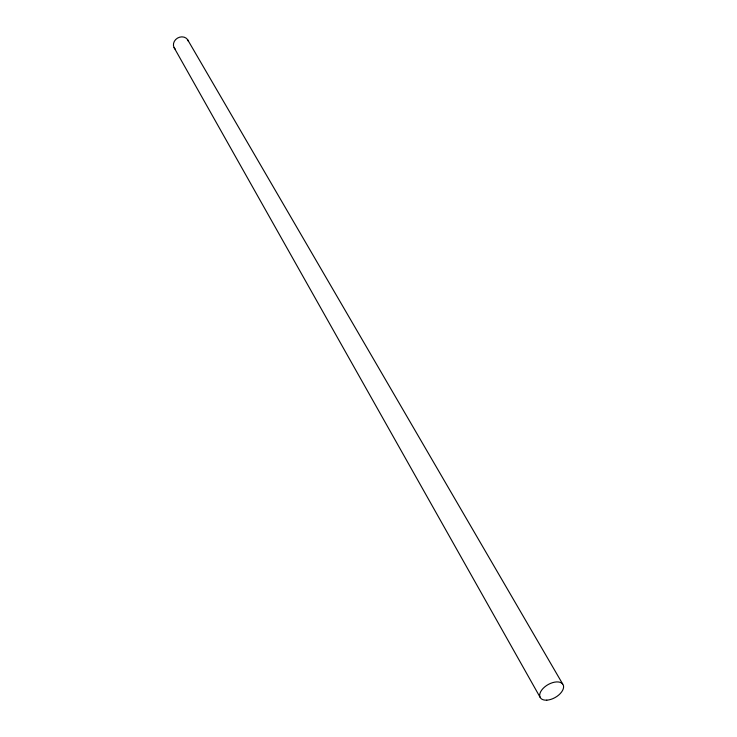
<?xml version="1.0" encoding="UTF-8"?>
<svg xmlns="http://www.w3.org/2000/svg" width="737" height="737" viewBox="0 0 737 737"><rect width="100%" height="100%" fill="white"/><g stroke="black" fill="none" stroke-linecap="round" stroke-linejoin="round"><path stroke-width="1.11" d="M187.493 39.485L562.635 683.945M174.061 47.564L540.092 697.276M175.277 49.204A7.858 6.826 -29.8 0 1 177.47 38.121A7.858 6.826 -29.8 0 1 188.386 41.309M546.79 700.159A13.128 7.37 -29.8 0 0 563.538 685.954A13.128 7.37 -29.8 0 0 544.597 687.013A13.128 7.37 -29.8 0 0 546.79 700.159"/></g></svg>
